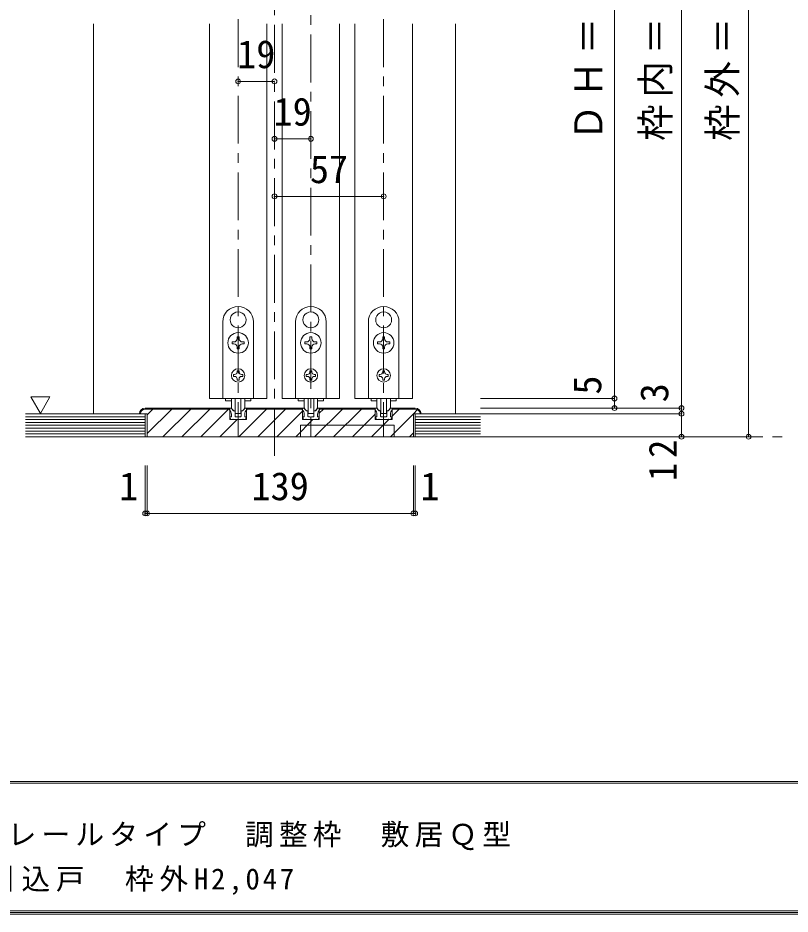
# Model space of a CAD drawing. Units: millimetres at full size, sheet at 1:5. Extents: x -957 to 993, y -689 to 708.
# Drawn here: x -497.7 to -94.6, y -689.1 to -221.3 of the extents above; entities that cross this region are included whole.
import ezdxf
from ezdxf.enums import TextEntityAlignment as Align

# ---------------------------------------------------------------- set-up
doc = ezdxf.new("R2010")
doc.units = ezdxf.units.MM
doc.header["$LTSCALE"] = 5
doc.header["$PDMODE"] = 32
doc.header["$PDSIZE"] = 2.5
doc.linetypes.add('CHAIN1', pattern=[8, 5, -1, 1, -1])
doc.layers.add('0-B_寸法', color=7, linetype='Continuous', lineweight=9)
doc.layers.add('F-1_枠', color=6, linetype='Continuous', lineweight=9)
doc.styles.add('ＭＳ ゴシック', font='')
doc.styles.get('ＭＳ ゴシック').set_extended_font_data('MS Gothic')

msp = doc.modelspace()

# ---------------------------------------------------------------- linework, layer by layer
at = {"layer": '0-B_寸法', "linetype": 'CHAIN1'}
for p, q in [((-363.746, -449.942), (-363.746, 68.058)), ((-382.746, 18.058), (-382.746, -439.942)), ((-306.746, 18.058), (-306.746, -439.942)), ((-344.746, 10.058), (-344.746, -439.942)), ((-493.746, -439.942), (-97.246, -439.942))]:
    msp.add_line(p, q, dxfattribs=at)
at = {"layer": '0-B_寸法'}
for p, q in [((-151.246, -424.942), (-151.246, 10.058)), ((-116.246, 10.058), (-116.246, -439.942)), ((-186.246, -19.942), (-186.246, -419.942)), ((-458.246, -427.942), (-458.246, -224.442)), ((-367.746, -224.442), (-367.746, -419.942)), ((-359.746, -224.442), (-359.746, -419.942)), ((-329.746, -224.442), (-329.746, -419.942)), ((-321.746, -224.442), (-321.746, -419.942)), ((-291.746, -224.442), (-291.746, -419.942)), ((-269.246, -427.942), (-269.246, -224.442)), ((-382.845, -374.793), (-382.746, -374.892)), ((-382.647, -374.793), (-382.746, -374.892)), ((-344.845, -374.793), (-344.746, -374.892)), ((-344.647, -374.793), (-344.746, -374.892)), ((-306.845, -374.793), (-306.746, -374.892)), ((-306.647, -374.793), (-306.746, -374.892)), ((-386.388, -380.931), (-386.253, -380.967)), ((-386.29, -381.102), (-386.253, -380.967)), ((-379.104, -380.931), (-379.239, -380.967)), ((-379.202, -381.102), (-379.239, -380.967)), ((-348.388, -380.931), (-348.253, -380.967)), ((-348.29, -381.102), (-348.253, -380.967)), ((-341.104, -380.931), (-341.239, -380.967)), ((-341.202, -381.102), (-341.239, -380.967)), ((-310.388, -380.931), (-310.253, -380.967)), ((-310.29, -381.102), (-310.253, -380.967)), ((-303.104, -380.931), (-303.239, -380.967)), ((-303.202, -381.102), (-303.239, -380.967)), ((-382.246, -388.742), (-382.246, -387.792)), ((-344.246, -388.742), (-344.246, -387.792)), ((-306.246, -388.742), (-306.246, -387.792)), ((-385.896, -390.442), (-385.896, -391.442)), ((-384.946, -390.442), (-385.896, -390.442)), ((-385.896, -391.442), (-384.946, -391.442)), ((-347.896, -390.442), (-347.896, -391.442)), ((-346.946, -390.442), (-347.896, -390.442)), ((-347.896, -391.442), (-346.946, -391.442)), ((-309.896, -390.442), (-309.896, -391.442)), ((-308.946, -390.442), (-309.896, -390.442)), ((-309.896, -391.442), (-308.946, -391.442)), ((-383.246, -393.142), (-383.246, -394.092)), ((-383.246, -394.092), (-382.246, -394.092)), ((-382.246, -394.092), (-382.246, -393.142)), ((-345.246, -393.142), (-345.246, -394.092)), ((-345.246, -394.092), (-344.246, -394.092)), ((-344.246, -394.092), (-344.246, -393.142)), ((-307.246, -393.142), (-307.246, -394.092)), ((-307.246, -394.092), (-306.246, -394.092)), ((-306.246, -394.092), (-306.246, -393.142)), ((-383.246, -405.542), (-383.246, -406.142)), ((-383.246, -405.542), (-382.246, -405.542)), ((-382.246, -405.542), (-382.246, -406.142)), ((-345.246, -405.542), (-345.246, -406.142)), ((-345.246, -405.542), (-344.246, -405.542)), ((-344.246, -405.542), (-344.246, -406.142)), ((-307.246, -405.542), (-307.246, -406.142)), ((-307.246, -405.542), (-306.246, -405.542)), ((-306.246, -405.542), (-306.246, -406.142)), ((-385.146, -407.442), (-385.146, -408.442)), ((-384.546, -407.442), (-385.146, -407.442)), ((-385.146, -408.442), (-384.546, -408.442)), ((-383.246, -409.742), (-383.246, -410.342)), ((-382.246, -410.342), (-383.246, -410.342)), ((-382.246, -409.742), (-382.246, -410.342)), ((-380.946, -407.442), (-380.346, -407.442)), ((-380.346, -408.442), (-380.946, -408.442)), ((-380.346, -407.442), (-380.346, -408.442)), ((-347.146, -407.442), (-347.146, -408.442)), ((-346.546, -407.442), (-347.146, -407.442)), ((-347.146, -408.442), (-346.546, -408.442)), ((-345.246, -409.742), (-345.246, -410.342)), ((-344.246, -410.342), (-345.246, -410.342)), ((-344.246, -409.742), (-344.246, -410.342)), ((-342.946, -407.442), (-342.346, -407.442)), ((-342.346, -408.442), (-342.946, -408.442)), ((-342.346, -407.442), (-342.346, -408.442)), ((-309.146, -407.442), (-309.146, -408.442)), ((-308.546, -407.442), (-309.146, -407.442)), ((-309.146, -408.442), (-308.546, -408.442)), ((-307.246, -409.742), (-307.246, -410.342)), ((-306.246, -410.342), (-307.246, -410.342)), ((-306.246, -409.742), (-306.246, -410.342)), ((-304.946, -407.442), (-304.346, -407.442)), ((-304.346, -408.442), (-304.946, -408.442)), ((-304.346, -407.442), (-304.346, -408.442)), ((-490.973, -419.129), (-485.973, -427.789)), ((-389.346, -419.942), (-389.346, -421.142)), ((-386.246, -424.363), (-386.246, -419.942)), ((-384.246, -419.942), (-384.246, -427.563)), ((-381.246, -419.942), (-381.246, -427.563)), ((-379.246, -424.363), (-379.246, -419.942)), ((-376.146, -419.942), (-376.146, -421.142)), ((-359.746, -419.942), (-329.746, -419.942)), ((-351.346, -419.942), (-351.346, -421.142)), ((-348.246, -424.363), (-348.246, -419.942)), ((-346.246, -419.942), (-346.246, -427.563)), ((-343.246, -419.942), (-343.246, -427.563)), ((-341.246, -424.363), (-341.246, -419.942)), ((-338.146, -419.942), (-338.146, -421.142)), ((-321.746, -419.942), (-291.746, -419.942)), ((-313.346, -419.942), (-313.346, -421.142)), ((-310.246, -424.363), (-310.246, -419.942)), ((-308.246, -419.942), (-308.246, -427.563)), ((-305.246, -419.942), (-305.246, -427.563)), ((-303.246, -424.363), (-303.246, -419.942)), ((-300.146, -419.942), (-300.146, -421.142)), ((-186.246, -419.942), (-256.246, -419.942)), ((-186.246, -424.942), (-186.246, -419.942)), ((-431.246, -424.942), (-387.146, -424.942)), ((-431.246, -425.442), (-387.146, -425.442)), ((-430.246, -428.416), (-427.272, -425.442)), ((-430.246, -438.315), (-417.373, -425.442)), ((-421.973, -439.942), (-407.473, -425.442)), ((-412.074, -439.942), (-397.574, -425.442)), ((-402.174, -439.942), (-387.674, -425.442)), ((-389.346, -421.142), (-386.214, -421.142)), ((-387.146, -430.942), (-387.146, -424.942)), ((-387.146, -425.383), (-387.146, -430.942)), ((-385.084, -426.354), (-386.349, -425.089)), ((-382.376, -439.942), (-367.876, -425.442)), ((-380.408, -426.354), (-379.142, -425.089)), ((-379.278, -421.142), (-376.146, -421.142)), ((-378.246, -424.942), (-378.789, -424.942)), ((-378.346, -424.942), (-349.146, -424.942)), ((-378.346, -430.942), (-378.346, -424.942)), ((-378.346, -430.942), (-378.346, -425.383)), ((-378.346, -425.442), (-349.146, -425.442)), ((-378.246, -425.942), (-378.246, -424.942)), ((-372.476, -439.942), (-357.976, -425.442)), ((-351.346, -421.142), (-348.214, -421.142)), ((-349.146, -430.942), (-349.146, -424.942)), ((-349.146, -430.942), (-349.146, -425.442)), ((-347.084, -426.354), (-348.349, -425.089)), ((-342.778, -439.942), (-328.278, -425.442)), ((-342.408, -426.354), (-341.142, -425.089)), ((-341.278, -421.142), (-338.146, -421.142)), ((-340.246, -424.942), (-340.789, -424.942)), ((-340.346, -430.942), (-340.346, -424.942)), ((-311.146, -424.942), (-340.346, -424.942)), ((-340.346, -425.442), (-311.146, -425.442)), ((-340.346, -430.942), (-340.346, -425.442)), ((-340.346, -427.611), (-338.177, -425.442)), ((-340.246, -425.942), (-340.246, -424.942)), ((-332.878, -439.942), (-318.378, -425.442)), ((-313.346, -421.142), (-310.214, -421.142)), ((-311.146, -430.942), (-311.146, -424.942)), ((-311.146, -425.383), (-311.146, -430.942)), ((-309.084, -426.354), (-310.349, -425.089)), ((-304.408, -426.354), (-303.142, -425.089)), ((-303.278, -421.142), (-300.146, -421.142)), ((-302.246, -424.942), (-302.789, -424.942)), ((-302.346, -430.942), (-302.346, -424.942)), ((-290.246, -424.942), (-302.346, -424.942)), ((-302.346, -430.942), (-302.346, -425.383)), ((-302.346, -425.442), (-290.246, -425.442)), ((-302.346, -429.209), (-298.579, -425.442)), ((-302.246, -425.942), (-302.246, -424.942)), ((-151.246, -424.942), (-256.246, -424.942)), ((-186.246, -424.942), (-256.246, -424.942)), ((-151.246, -427.942), (-151.246, -424.942)), ((-493.746, -427.942), (-431.246, -427.942)), ((-493.746, -429.442), (-431.246, -429.442)), ((-430.246, -427.942), (-434.246, -427.942)), ((-431.246, -427.942), (-431.246, -439.942)), ((-430.246, -439.942), (-430.246, -427.942)), ((-386.246, -429.442), (-386.846, -429.442)), ((-386.246, -429.442), (-386.246, -428.178)), ((-384.872, -426.442), (-384.546, -426.442)), ((-384.346, -429.142), (-384.346, -426.642)), ((-384.046, -429.442), (-383.046, -429.442)), ((-381.546, -427.863), (-383.946, -427.863)), ((-383.046, -429.442), (-382.746, -429.742)), ((-382.746, -429.742), (-382.446, -429.442)), ((-382.446, -429.442), (-381.446, -429.442)), ((-381.146, -429.142), (-381.146, -426.642)), ((-380.62, -426.442), (-380.946, -426.442)), ((-379.246, -429.442), (-379.246, -428.178)), ((-379.246, -429.442), (-378.646, -429.442)), ((-378.946, -430.942), (-378.46, -429.716)), ((-362.577, -439.942), (-349.146, -426.512)), ((-348.246, -429.442), (-348.846, -429.442)), ((-348.246, -429.442), (-348.246, -428.178)), ((-346.872, -426.442), (-346.546, -426.442)), ((-346.346, -429.142), (-346.346, -426.642)), ((-346.046, -429.442), (-345.046, -429.442)), ((-343.546, -427.863), (-345.946, -427.863)), ((-345.046, -429.442), (-344.746, -429.742)), ((-344.746, -429.742), (-344.446, -429.442)), ((-344.446, -429.442), (-343.446, -429.442)), ((-343.146, -429.142), (-343.146, -426.642)), ((-342.62, -426.442), (-342.946, -426.442)), ((-341.246, -429.442), (-341.246, -428.178)), ((-341.246, -429.442), (-340.646, -429.442)), ((-340.946, -430.942), (-340.46, -429.716)), ((-322.979, -439.942), (-311.146, -428.11)), ((-310.246, -429.442), (-310.846, -429.442)), ((-310.246, -429.442), (-310.246, -428.178)), ((-308.872, -426.442), (-308.546, -426.442)), ((-308.346, -429.142), (-308.346, -426.642)), ((-308.046, -429.442), (-307.046, -429.442)), ((-305.546, -427.863), (-307.946, -427.863)), ((-307.046, -429.442), (-306.746, -429.742)), ((-306.746, -429.742), (-306.446, -429.442)), ((-306.446, -429.442), (-305.446, -429.442)), ((-305.146, -429.142), (-305.146, -426.642)), ((-304.62, -426.442), (-304.946, -426.442)), ((-303.246, -429.442), (-303.246, -428.178)), ((-303.246, -429.442), (-302.646, -429.442)), ((-303.18, -439.942), (-291.246, -428.009)), ((-302.946, -430.942), (-302.46, -429.716)), ((-287.246, -427.942), (-291.246, -427.942)), ((-291.246, -439.942), (-291.246, -427.942)), ((-291.18, -427.942), (-289.008, -425.77)), ((-290.246, -427.942), (-256.246, -427.942)), ((-290.246, -427.942), (-290.246, -439.942)), ((-290.246, -429.442), (-256.246, -429.442)), ((-151.246, -427.942), (-256.246, -427.942)), ((-151.246, -439.942), (-151.246, -427.942)), ((-493.746, -430.942), (-431.246, -430.942)), ((-493.746, -432.442), (-431.246, -432.442)), ((-493.746, -433.942), (-431.246, -433.942)), ((-392.275, -439.942), (-383.275, -430.942)), ((-387.146, -430.942), (-378.346, -430.942)), ((-380.446, -430.942), (-385.046, -430.942)), ((-380.246, -430.742), (-380.446, -430.942)), ((-380.046, -430.942), (-380.246, -430.742)), ((-380.046, -430.942), (-378.946, -430.942)), ((-352.677, -439.942), (-343.677, -430.942)), ((-349.146, -430.942), (-340.346, -430.942)), ((-342.446, -430.942), (-347.046, -430.942)), ((-342.246, -430.742), (-342.446, -430.942)), ((-342.046, -430.942), (-342.246, -430.742)), ((-342.046, -430.942), (-340.946, -430.942)), ((-313.079, -439.942), (-304.079, -430.942)), ((-311.146, -430.942), (-302.346, -430.942)), ((-304.446, -430.942), (-309.046, -430.942)), ((-304.246, -430.742), (-304.446, -430.942)), ((-304.046, -430.942), (-304.246, -430.742)), ((-304.046, -430.942), (-302.946, -430.942)), ((-290.246, -430.942), (-256.246, -430.942)), ((-290.246, -432.442), (-256.246, -432.442)), ((-290.246, -433.942), (-256.246, -433.942)), ((-493.746, -435.442), (-431.246, -435.442)), ((-493.746, -436.942), (-431.246, -436.942)), ((-493.746, -438.442), (-431.246, -438.442)), ((-293.28, -439.942), (-291.246, -437.908)), ((-290.246, -435.442), (-256.246, -435.442)), ((-290.246, -436.942), (-256.246, -436.942)), ((-290.246, -438.442), (-256.246, -438.442)), ((-493.746, -439.942), (-256.246, -439.942)), ((-291.246, -439.942), (-430.246, -439.942)), ((-116.246, -439.942), (-256.246, -439.942))]:
    msp.add_line(p, q, dxfattribs=at)
at = {"layer": '0-B_寸法', "color": 4}
for p, q in [((-382.746, -254.442), (-363.746, -254.442)), ((-363.746, -284.442), (-344.746, -284.442)), ((-363.746, -314.442), (-306.746, -314.442)), ((-431.246, -479.942), (-431.246, -454.942)), ((-430.246, -479.942), (-430.246, -454.942)), ((-291.246, -479.942), (-291.246, -454.942)), ((-290.246, -479.942), (-290.246, -454.942)), ((-431.246, -479.942), (-430.246, -479.942)), ((-430.246, -479.942), (-291.246, -479.942)), ((-291.246, -479.942), (-290.246, -479.942))]:
    msp.add_line(p, q, dxfattribs=at)
at = {"layer": '0-B_寸法'}
for points in [[(-397.746, -224.442), (-397.746, -419.942), (-367.746, -419.942)], [(-374.746, -379.942), (-374.746, -419.942), (-390.746, -419.942), (-390.746, -379.942)], [(-336.746, -379.942), (-336.746, -419.942), (-352.746, -419.942), (-352.746, -379.942)], [(-298.746, -379.942), (-298.746, -419.942), (-314.746, -419.942), (-314.746, -379.942)], [(-382.246, -387.792), (-383.246, -387.792), (-383.246, -388.742)], [(-344.246, -387.792), (-345.246, -387.792), (-345.246, -388.742)], [(-306.246, -387.792), (-307.246, -387.792), (-307.246, -388.742)], [(-380.546, -391.442), (-379.596, -391.442), (-379.596, -390.442), (-380.546, -390.442)], [(-342.546, -391.442), (-341.596, -391.442), (-341.596, -390.442), (-342.546, -390.442)], [(-304.546, -391.442), (-303.596, -391.442), (-303.596, -390.442), (-304.546, -390.442)], [(-490.973, -419.129), (-480.973, -419.129), (-485.973, -427.789)], [(-387.246, -425.942), (-387.246, -424.942), (-386.703, -424.942)], [(-349.246, -425.942), (-349.246, -424.942), (-348.703, -424.942)], [(-311.246, -425.942), (-311.246, -424.942), (-310.703, -424.942)], [(-385.446, -430.942), (-386.546, -430.942), (-387.032, -429.716)], [(-347.446, -430.942), (-348.546, -430.942), (-349.032, -429.716)], [(-309.446, -430.942), (-310.546, -430.942), (-311.032, -429.716)], [(-385.446, -430.942), (-385.246, -430.742), (-385.046, -430.942)], [(-350.246, -439.942), (-350.246, -433.942), (-301.246, -433.942), (-301.246, -439.942)], [(-347.446, -430.942), (-347.246, -430.742), (-347.046, -430.942)], [(-309.446, -430.942), (-309.246, -430.742), (-309.046, -430.942)]]:
    msp.add_lwpolyline(points, dxfattribs=at)
for centre, radius in [((-382.746, -390.942), 5.35), ((-344.746, -390.942), 5.35), ((-306.746, -390.942), 5.35), ((-382.746, -407.942), 3.5), ((-344.746, -407.942), 3.5), ((-306.746, -407.942), 3.5)]:
    msp.add_circle(centre, radius, dxfattribs=at)
for centre, radius, start, end in [((-382.746, -379.942), 8, 0, 180), ((-344.746, -379.942), 8, 0, 180), ((-306.746, -379.942), 8, 0, 180), ((-382.746, -378.942), 4.15, 91.3645, 208.6355), ((-382.746, -378.942), 4.15, 331.3645, 88.6355), ((-344.746, -378.942), 4.15, 91.3645, 208.6355), ((-344.746, -378.942), 4.15, 331.3645, 88.6355), ((-306.746, -378.942), 4.15, 91.3645, 208.6355), ((-306.746, -378.942), 4.15, 331.3645, 88.6355), ((-382.746, -378.942), 4.15, 211.3645, 328.6355), ((-344.746, -378.942), 4.15, 211.3645, 328.6355), ((-306.746, -378.942), 4.15, 211.3645, 328.6355), ((-384.946, -388.742), 1.7, 270, 0), ((-384.946, -393.142), 1.7, 0, 90), ((-380.546, -388.742), 1.7, 180, 270), ((-380.546, -393.142), 1.7, 90, 180), ((-346.946, -388.742), 1.7, 270, 0), ((-346.946, -393.142), 1.7, 0, 90), ((-342.546, -388.742), 1.7, 180, 270), ((-342.546, -393.142), 1.7, 90, 180), ((-308.946, -388.742), 1.7, 270, 0), ((-308.946, -393.142), 1.7, 0, 90), ((-304.546, -388.742), 1.7, 180, 270), ((-304.546, -393.142), 1.7, 90, 180), ((-384.546, -406.142), 1.3, 270, 0), ((-380.946, -406.142), 1.3, 180, 270), ((-346.546, -406.142), 1.3, 270, 0), ((-342.946, -406.142), 1.3, 180, 270), ((-308.546, -406.142), 1.3, 270, 0), ((-304.946, -406.142), 1.3, 180, 270), ((-384.546, -409.742), 1.3, 0, 90), ((-380.946, -409.742), 1.3, 90, 180), ((-346.546, -409.742), 1.3, 0, 90), ((-342.946, -409.742), 1.3, 90, 180), ((-308.546, -409.742), 1.3, 0, 90), ((-304.946, -409.742), 1.3, 90, 180), ((-431.246, -427.942), 3, 90, 180), ((-431.246, -427.942), 2.5, 90, 180), ((-386.703, -425.442), 0.5, 45, 90), ((-384.246, -424.363), 2, 180, 264.78409), ((-381.246, -424.363), 2, 275.21591, 0), ((-378.789, -425.442), 0.5, 90, 135), ((-348.703, -425.442), 0.5, 45, 90), ((-346.246, -424.363), 2, 180, 264.78409), ((-343.246, -424.363), 2, 275.21591, 0), ((-340.789, -425.442), 0.5, 90, 135), ((-310.703, -425.442), 0.5, 45, 90), ((-308.246, -424.363), 2, 180, 264.78409), ((-305.246, -424.363), 2, 275.21591, 0), ((-302.789, -425.442), 0.5, 90, 135), ((-290.246, -427.942), 3, 0, 90), ((-290.246, -427.942), 2.5, 0, 90), ((-389.246, -428.178), 3, 0, 48.19), ((-386.846, -429.642), 0.2, 90, 201.616), ((-384.872, -426.142), 0.3, 225, 270), ((-384.546, -426.642), 0.2, 0, 90), ((-384.446, -426.554), 0.2, 0, 84.78409), ((-384.046, -429.142), 0.3, 180, 270), ((-383.946, -427.563), 0.3, 180, 270), ((-381.546, -427.563), 0.3, 270, 0), ((-381.446, -429.142), 0.3, 270, 0), ((-381.046, -426.554), 0.2, 95.21591, 180), ((-380.946, -426.642), 0.2, 90, 180), ((-380.62, -426.142), 0.3, 270, 315), ((-376.246, -428.178), 3, 131.81, 180), ((-378.646, -429.642), 0.2, 338.384, 90), ((-351.246, -428.178), 3, 0, 48.19), ((-348.846, -429.642), 0.2, 90, 201.616), ((-346.872, -426.142), 0.3, 225, 270), ((-346.546, -426.642), 0.2, 0, 90), ((-346.446, -426.554), 0.2, 0, 84.78409), ((-346.046, -429.142), 0.3, 180, 270), ((-345.946, -427.563), 0.3, 180, 270), ((-343.546, -427.563), 0.3, 270, 0), ((-343.446, -429.142), 0.3, 270, 0), ((-343.046, -426.554), 0.2, 95.21591, 180), ((-342.946, -426.642), 0.2, 90, 180), ((-342.62, -426.142), 0.3, 270, 315), ((-338.246, -428.178), 3, 131.81, 180), ((-340.646, -429.642), 0.2, 338.384, 90), ((-313.246, -428.178), 3, 0, 48.19), ((-310.846, -429.642), 0.2, 90, 201.616), ((-308.872, -426.142), 0.3, 225, 270), ((-308.546, -426.642), 0.2, 0, 90), ((-308.446, -426.554), 0.2, 0, 84.78409), ((-308.046, -429.142), 0.3, 180, 270), ((-307.946, -427.563), 0.3, 180, 270), ((-305.546, -427.563), 0.3, 270, 0), ((-305.446, -429.142), 0.3, 270, 0), ((-305.046, -426.554), 0.2, 95.21591, 180), ((-304.946, -426.642), 0.2, 90, 180), ((-304.62, -426.142), 0.3, 270, 315), ((-300.246, -428.178), 3, 131.81, 180), ((-302.646, -429.642), 0.2, 338.384, 90)]:
    msp.add_arc(centre, radius, start, end, dxfattribs=at)
for p in [(-382.746, -254.442), (-363.746, -254.442), (-363.746, -284.442), (-344.746, -284.442), (-363.746, -314.442), (-306.746, -314.442), (-186.246, -419.942), (-186.246, -424.942), (-151.246, -424.942), (-151.246, -427.942), (-151.246, -439.942), (-116.246, -439.942), (-431.246, -479.942), (-430.246, -479.942), (-291.246, -479.942), (-290.246, -479.942)]:
    msp.add_point(p, dxfattribs=at)
at = {"layer": 'F-1_枠'}
for p, q in [((992.782, -619.898), (-957.218, -619.898)), ((992.782, -620.731), (-957.218, -620.731)), ((992.782, -687.398), (-957.218, -687.398)), ((992.782, -688.231), (-957.218, -688.231)), ((992.782, -689.065), (-957.218, -689.065))]:
    msp.add_line(p, q, dxfattribs=at)

# ---------------------------------------------------------------- texts
at = {"layer": '0-B_寸法', "style": 'ＭＳ ゴシック'}
for s, p in [('19', (-383.246, -251.942)), ('19', (-364.246, -281.942)), ('57', (-345.246, -311.942)), ('1', (-444.847, -477.442)), ('139', (-375.746, -477.442)), ('1', (-287.566, -477.442))]:
    msp.add_text(s, height=14.66, dxfattribs=at).set_placement(p, align=Align.BOTTOM_LEFT)
for s, p in [('5', (-188.746, -417.942)), ('3', (-153.746, -421.942))]:
    msp.add_text(s, height=14.66, rotation=90, dxfattribs=at).set_placement(p, align=Align.BOTTOM_LEFT)
at = {"layer": '0-B_寸法', "char_height": 14.66, "attachment_point": 7, "rotation": 90, "style": 'ＭＳ ゴシック'}
for s, insert in [('\\T1.19;\\W0.95;ＤＨ＝1,983', (-188.746, -285.451)), ('\\T1.19;\\W0.95;枠内＝2,002', (-153.746, -285.451)), ('\\T1.19;\\W0.95;枠外＝2,047', (-118.746, -285.451)), ('\\T1.27;\\W0.95;12', (-153.746, -462.986))]:
    msp.add_mtext(s, dxfattribs=dict(at, insert=insert))
at = {"layer": '0-B_寸法', "char_height": 11, "attachment_point": 7, "style": 'ＭＳ ゴシック'}
for s, insert in [('\\T1.18;ドレタス\u3000H20Ｌ字開口納まり枠セット\u3000レールタイプ\u3000調整枠\u3000敷居Ｑ型', (-830.551, -655.731)), ('\\T1.2;【L】２枚引込戸＋【R】３枚引込戸\u3000枠外H2,047', (-747.888, -679.065))]:
    msp.add_mtext(s, dxfattribs=dict(at, insert=insert))

doc.saveas('drawing.dxf')
